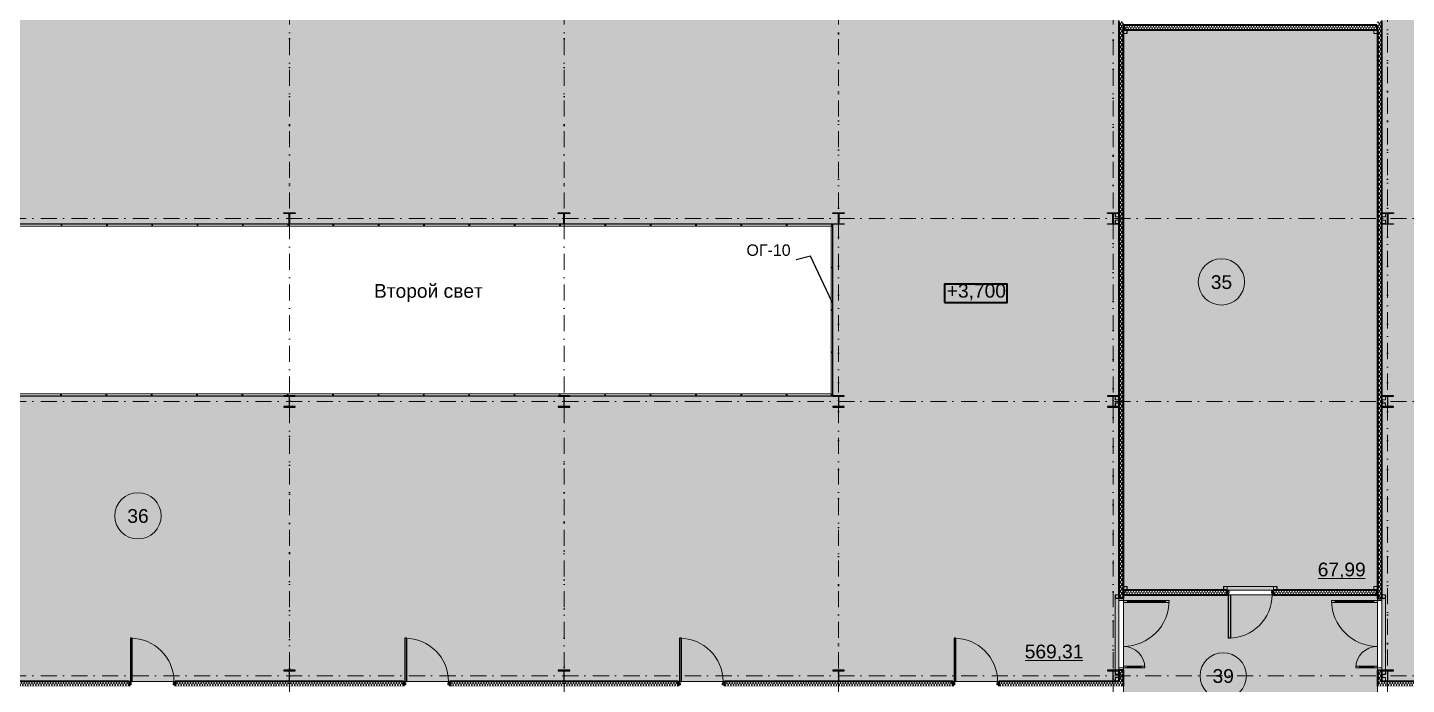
# Model space of a CAD drawing. Header units: millimetres. Extents: x -10605 to 103276, y -15987 to 52426.
# Drawn here: x 22277 to 52410, y 11812 to 26175 of the extents above; entities that cross this region are included whole.
import ezdxf
from ezdxf.enums import TextEntityAlignment as Align

# ---------------------------------------------------------------- set-up
doc = ezdxf.new("R2010")
doc.units = ezdxf.units.MM
doc.header["$MEASUREMENT"] = 0
doc.linetypes.add('Dot & Dashed', pattern=[670.277762, 352.777767, -176.388884, 0, -141.111112])
doc.linetypes.add('Крупный пунктир', pattern=[634.99999, 0, -634.99999])
for name, color, linetype, lineweight in [('0_Ном._пера__200', 7, 'Continuous', 0), ('0_Ном._пера__98', 7, 'Continuous', 25), ('Двери Archicad_Ном._пера__200', 7, 'Continuous', 0), ('Двери Archicad_Ном._пера__3', 7, 'Continuous', 0), ('Двери Archicad_Ном._пера__97', 7, 'Continuous', 35), ('Двери Archicad_Ном._пера__98', 7, 'Continuous', 25), ('Лестницы_Ном._пера__100', 7, 'Continuous', 9), ('Лестницы_Ном._пера__91', 255, 'Continuous', 0), ('Металлический каркас здания_Ном._пера__98', 7, 'Continuous', 25), ('Металлический каркас здания_Ном._пера__99', 7, 'Continuous', 15), ('Оси_Ном._пера__200', 7, 'Continuous', 0), ('Отделочный_маркеры отделки_Ном._пера__200', 7, 'Continuous', 0), ('Паспорта Зон Archicad_Ном._пера__100', 7, 'Continuous', 9), ('Стены _Ном._пера__200', 7, 'Continuous', 0), ('Стены _Ном._пера__97', 7, 'Continuous', 35), ('Стены _Ном._пера__98', 7, 'Continuous', 25)]:
    doc.layers.add(name, color=color, linetype=linetype, lineweight=lineweight)
for name, color, linetype, lineweight, true_color in [('0_Ном._пера__92', 7, 'Continuous', 20, 0xc2e9e9e9), ('Зоны_Ном._пера__2', 7, 'Continuous', 0, 0xc2747474), ('Зоны_Ном._пера__6', 7, 'Continuous', 13, 0xc23fa3ff)]:
    doc.layers.add(name, color=color, linetype=linetype, lineweight=lineweight, true_color=true_color)
for name, color, linetype in [('Двери Archicad', 7, 'Continuous'), ('Зоны', 7, 'Continuous'), ('Лестницы', 7, 'Continuous'), ('Металлический каркас здания', 7, 'Continuous'), ('Оси', 7, 'Continuous'), ('Стены', 7, 'Continuous')]:
    doc.layers.add(name, color=color, linetype=linetype)
doc.styles.add('РЎР“Р•РќР•Р\xa0РР\xa0_РЎРўРР›Р¬_1', font='arial.ttf')
doc.dimstyles.new('СГЕНЕРИР_СТИЛЬ__1', dxfattribs={"dimtxt": 0.18, "dimasz": 91.2, "dimexe": 0.18, "dimexo": 0.0625, "dimgap": 0.09, "dimtad": 0, "dimtih": 1, "dimtoh": 1, "dimdec": 4, "dimzin": 0, "dimdsep": 46, "dimcen": 0.09, "dimadec": 0, "dimazin": 0, "dimtfac": 1, "dimtdec": 4, "dimtmove": 0, "dimatfit": 3, "dimldrblk": 'ARROWHEAD_11', "dimfxl": 1, "dimtolj": 1, "dimtzin": 0, "dimarcsym": 0})
pattern_1 = [(90, (0, 0), (-60, 0), [])]
pattern_2 = [(60, (0, 0), (-43.30127, 25), []), (120, (0, 0), (43.30127, 25), [])]

# ---------------------------------------------------------------- blocks, each defined once
blk = doc.blocks.new('Перекрытие_1', base_point=(98125, 40125))
at = {"layer": '0_Ном._пера__200', "color": 7, "linetype": 'Continuous', "lineweight": 0, "flags": 128}
blk.add_lwpolyline([(10125, 21875), (10125, 18125), (39875, 18125), (39875, 21875)], close=True, dxfattribs=at)
blk = doc.blocks.new('Конструктор Кровли 27')
at = {"layer": '0_Ном._пера__92', "color": 254, "linetype": 'Continuous', "lineweight": 20, "true_color": 0xe9e9e9, "flags": 128}
blk.add_lwpolyline([(18125, 39875), (21875, 39875), (21875, 10125), (18125, 10125)], close=True, dxfattribs=at)
blk = doc.blocks.new('Колонна SHS ГК 27')
at = {"layer": 'Металлический каркас здания_Ном._пера__99', "linetype": 'Continuous', "lineweight": 0, "true_color": 0xffffff}
h = blk.add_hatch(dxfattribs=at)
h.set_pattern_fill('Barabбs_tйglakц_бllу', style=0, pattern_type=2)
h.set_pattern_definition(pattern_1)
h.paths.add_polyline_path([(-40, -40), (40, -40), (40, 40), (-40, 40)])
h.paths.add_polyline_path([(-36.4, -36.4), (-36.4, 36.4), (36.4, 36.4), (36.4, -36.4)], flags=0)
at = {"layer": 'Металлический каркас здания_Ном._пера__99', "color": 7, "linetype": 'Continuous', "lineweight": 15}
for p, q in [((40, 40), (-40, 40)), ((-40, 40), (-40, -40)), ((-36.4, -36.4), (-36.4, 36.4)), ((-36.4, 36.4), (36.4, 36.4)), ((36.4, 36.4), (36.4, -36.4)), ((40, -40), (40, 40)), ((-40, -40), (40, -40)), ((36.4, -36.4), (-36.4, -36.4))]:
    blk.add_line(p, q, dxfattribs=at)
blk = doc.blocks.new('Труба Квадратного Сечения ГК SHS 27_2')
at = {"layer": 'Металлический каркас здания_Ном._пера__99', "color": 7, "linetype": 'Continuous', "lineweight": 15}
for p, q in [((785, 40), (0, 40)), ((0, 40), (0, 0)), ((0, 0), (0, -40)), ((1570, 40), (785, 40)), ((1570, 0), (1570, 40)), ((1570, -40), (1570, 0)), ((0, -40), (785, -40)), ((785, -40), (1570, -40))]:
    blk.add_line(p, q, dxfattribs=at)
blk = doc.blocks.new('Труба Квадратного Сечения ГК SHS 27')
at = {"layer": 'Металлический каркас здания_Ном._пера__99', "color": 7, "linetype": 'Continuous', "lineweight": 15}
for p, q in [((505, 40), (0, 40)), ((0, 40), (0, 0)), ((0, 0), (0, -40)), ((1010, 40), (505, 40)), ((1010, 0), (1010, 40)), ((1010, -40), (1010, 0)), ((0, -40), (505, -40)), ((505, -40), (1010, -40))]:
    blk.add_line(p, q, dxfattribs=at)
blk = doc.blocks.new('Вент-камера_35_35', base_point=(49000, 20000))
at = {"layer": 'Зоны_Ном._пера__6', "linetype": 'Continuous', "lineweight": 0, "true_color": 0x0f283f}
blk.add_hatch(color=158, dxfattribs=at).paths.add_polyline_path([(51775, 26125), (46225, 26125), (46225, 13875), (51775, 13875)])
at = {"layer": 'Паспорта Зон Archicad_Ном._пера__100', "color": 7, "linetype": 'Continuous', "lineweight": 9}
blk.add_line((50481, 14126), (51511, 14126), dxfattribs=at)
for start, end in [(0, 180), (180, 0)]:
    blk.add_arc((48368, 20612), 506, start, end, dxfattribs=at)
at = {"layer": 'Паспорта Зон Archicad_Ном._пера__100', "color": 7, "lineweight": 9, "style": 'РЎР“Р•РќР•Р\xa0РР\xa0_РЎРўРР›Р¬_1'}
for tag, p in [('ROOM_NUMBER', (48368, 20609)), ('ROOM_AREA', (50996, 14326))]:
    blk.add_attdef(tag, text='', height=300, dxfattribs=at).set_placement(p, align=Align.MIDDLE_CENTER)
blk = doc.blocks.new('Лестничная площадка_39_36', base_point=(49000, 12160))
at = {"layer": 'Зоны_Ном._пера__2', "linetype": 'Continuous', "lineweight": 0, "true_color": 0x1d1d1d}
blk.add_hatch(color=250, dxfattribs=at).paths.add_polyline_path([(46224, 13775), (46224, 10555), (51775, 10555), (51775, 13775)])
at = {"layer": 'Паспорта Зон Archicad_Ном._пера__100', "color": 7, "linetype": 'Continuous', "lineweight": 9}
blk.add_line((50567, 10734), (51597, 10734), dxfattribs=at)
for start, end in [(0, 180), (180, 0)]:
    blk.add_arc((48406, 12000), 506, start, end, dxfattribs=at)
at = {"layer": 'Паспорта Зон Archicad_Ном._пера__100', "color": 7, "lineweight": 9, "style": 'РЎР“Р•РќР•Р\xa0РР\xa0_РЎРўРР›Р¬_1'}
for tag, p in [('ROOM_NUMBER', (48406, 11997)), ('ROOM_AREA', (51082, 10933))]:
    blk.add_attdef(tag, text='', height=300, dxfattribs=at).set_placement(p, align=Align.MIDDLE_CENTER)
blk = doc.blocks.new('Холл_36_38', base_point=(24690, 16745))
at = {"layer": 'Зоны_Ном._пера__2', "linetype": 'Continuous', "lineweight": 0, "true_color": 0x1d1d1d}
h = blk.add_hatch(color=250, dxfattribs=at)
h.paths.add_polyline_path([(4225, 28125), (4225, 11875), (46125, 11875), (46125, 28125)])
h.paths.add_polyline_path([(39875, 21875), (39875, 18125), (10125, 18125), (10125, 21875)], flags=0)
at = {"layer": 'Паспорта Зон Archicad_Ном._пера__100', "color": 7, "linetype": 'Continuous', "lineweight": 9}
blk.add_line((44081, 12334), (45339, 12334), dxfattribs=at)
for start, end in [(0, 180), (180, 0)]:
    blk.add_arc((24690, 15499), 506, start, end, dxfattribs=at)
at = {"layer": 'Паспорта Зон Archicad_Ном._пера__100', "color": 7, "lineweight": 9, "style": 'РЎР“Р•РќР•Р\xa0РР\xa0_РЎРўРР›Р¬_1'}
for tag, p in [('ROOM_NUMBER', (24690, 15496)), ('ROOM_AREA', (44710, 12533))]:
    blk.add_attdef(tag, text='', height=300, dxfattribs=at).set_placement(p, align=Align.MIDDLE_CENTER)
blk = doc.blocks.new('Холл_37_39', base_point=(73310, 16745))
at = {"layer": 'Зоны_Ном._пера__2', "linetype": 'Continuous', "lineweight": 0, "true_color": 0x1d1d1d}
h = blk.add_hatch(color=250, dxfattribs=at)
h.paths.add_polyline_path([(93775, 11875), (93775, 28125), (51875, 28125), (51875, 11875)])
h.paths.add_polyline_path([(58125, 18125), (58125, 21875), (87875, 21875), (87875, 18125)], flags=0)
at = {"layer": 'Паспорта Зон Archicad_Ном._пера__100', "color": 7, "lineweight": 9, "style": 'РЎР“Р•РќР•Р\xa0РР\xa0_РЎРўРР›Р¬_1'}
for tag, p in [('ROOM_NUMBER', (73310, 15496)), ('ROOM_AREA', (92885, 12402))]:
    blk.add_attdef(tag, text='', height=300, dxfattribs=at).set_placement(p, align=Align.MIDDLE_CENTER)
blk = doc.blocks.new('Перекрытие_2', base_point=(46225, 13875))
at = {"layer": 'Стены _Ном._пера__200', "color": 7, "linetype": 'Continuous', "lineweight": 0, "flags": 128}
blk.add_lwpolyline([(46225, 13875), (51775, 13875), (51775, 26125), (46225, 26125)], close=True, dxfattribs=at)
blk = doc.blocks.new('Стена_84', base_point=(51775, 11775))
at = {"layer": 'Стены', "linetype": 'Continuous', "lineweight": 0, "true_color": 0x000000}
h = blk.add_hatch(dxfattribs=at)
h.set_pattern_fill('Batt_Insulation__3_', color=18, style=0, pattern_type=2)
h.set_pattern_definition(pattern_2)
h.paths.add_polyline_path([(51775, 11775), (54495, 11775), (54495, 11875), (51775, 11875)])
at = {"layer": 'Стены _Ном._пера__97', "color": 7, "linetype": 'Continuous', "lineweight": 35, "flags": 128}
for points in [[(51775, 11875), (51775, 11775)], [(54495, 11875), (51875, 11875)]]:
    blk.add_lwpolyline(points, dxfattribs=at)
blk = doc.blocks.new('Металлическая Двупольная дверь 27')
at = {"layer": 'Двери Archicad_Ном._пера__200', "color": 7, "linetype": 'Continuous', "lineweight": 0}
for p, q in [((-735, 0), (-785, 0)), ((-785, 0), (-785, -100)), ((-735, -100), (-735, 0)), ((785, 0), (735, 0)), ((735, 0), (735, -100)), ((785, -100), (785, 0)), ((-785, -100), (-735, -100)), ((735, -100), (785, -100))]:
    blk.add_line(p, q, dxfattribs=at)
at = {"layer": 'Двери Archicad_Ном._пера__3', "color": 7, "linetype": 'Continuous', "lineweight": 0}
for p, q in [((695, 920), (695, 1000)), ((695, 1000), (735, 1000)), ((735, 920), (695, 920)), ((715, 920), (715, 80)), ((735, 1000), (735, 920)), ((-735, 470), (-735, 390)), ((-695, 470), (-735, 470)), ((-735, 390), (-695, 390)), ((-715, 390), (-715, 80)), ((-695, 390), (-695, 470)), ((-695, 80), (-735, 80)), ((-735, 80), (-735, 0)), ((-735, 0), (-695, 0)), ((-695, 0), (-695, 80)), ((695, 0), (695, 80)), ((695, 80), (735, 80)), ((735, 0), (695, 0)), ((735, 80), (735, 0))]:
    blk.add_line(p, q, dxfattribs=at)
at = {"layer": 'Двери Archicad_Ном._пера__3', "color": 7, "linetype": 'Continuous', "lineweight": 0, "flags": 128}
for points in [[(715, 920), (715, 80), (695, 80), (695, 920)], [(735, 920), (735, 80), (715, 80), (715, 920)], [(-735, 390), (-735, 80), (-715, 80), (-715, 390)], [(-715, 390), (-715, 80), (-695, 80), (-695, 390)]]:
    blk.add_lwpolyline(points, close=True, dxfattribs=at)
at = {"layer": 'Двери Archicad_Ном._пера__3', "color": 7, "linetype": 'Continuous', "lineweight": 0}
for centre, radius, start, end in [((735, 0), 1000, 90, 180), ((-735, 0), 470, 0, 90)]:
    blk.add_arc(centre, radius, start, end, dxfattribs=at)
at = {"layer": 'Двери Archicad_Ном._пера__97', "color": 7, "linetype": 'Continuous', "lineweight": 35}
for p, q in [((-785, 0), (-785, -100)), ((-785, 0), (-785, -100)), ((785, 0), (785, -100)), ((785, 0), (785, -100))]:
    blk.add_line(p, q, dxfattribs=at)
blk = doc.blocks.new('Стена_85', base_point=(51875, 11775))
at = {"layer": 'Стены', "linetype": 'Continuous', "lineweight": 0, "true_color": 0x000000}
h = blk.add_hatch(dxfattribs=at)
h.set_pattern_fill('Batt_Insulation__3_', color=18, style=0, pattern_type=2)
h.set_pattern_definition(pattern_2)
h.paths.add_polyline_path([(51775, 13695), (51875, 13695), (51875, 26305), (51775, 26305)])
h = blk.add_hatch(dxfattribs=at)
h.set_pattern_fill('Batt_Insulation__3_', color=18, style=0, pattern_type=2)
h.set_pattern_definition(pattern_2)
h.paths.add_polyline_path([(51775, 12125), (51775, 11875), (51875, 11875), (51875, 12125)])
at = {"layer": 'Стены _Ном._пера__97', "color": 7, "linetype": 'Continuous', "lineweight": 35}
for p, q in [((51775, 13695), (51875, 13695)), ((51775, 12125), (51875, 12125))]:
    blk.add_line(p, q, dxfattribs=at)
at = {"layer": 'Стены _Ном._пера__97', "color": 7, "linetype": 'Continuous', "lineweight": 35, "flags": 128}
for points in [[(51875, 13695), (51875, 26305)], [(51775, 26125), (51775, 13875)], [(51775, 13775), (51775, 13695)], [(51775, 12125), (51775, 11875)], [(51875, 11875), (51875, 12125)]]:
    blk.add_lwpolyline(points, dxfattribs=at)
at = {"layer": 'Двери Archicad', "color": 7, "linetype": 'Continuous', "lineweight": 50, "zscale": 1000, "rotation": 90}
blk.add_blockref('Металлическая Двупольная дверь 27', (51775, 12910), dxfattribs=at)
blk = doc.blocks.new('Однопольная Дверь 27')
at = {"layer": 'Двери Archicad_Ном._пера__3', "color": 7, "linetype": 'Continuous', "lineweight": 0}
blk.add_arc((475, 0), 950, 90, 180, dxfattribs=at)
at = {"layer": 'Двери Archicad_Ном._пера__97', "color": 7, "linetype": 'Continuous', "lineweight": 35}
for p, q in [((-505, 0), (-505, -70)), ((-505, 0), (-505, -70)), ((505, 0), (505, -70)), ((505, 0), (505, -70)), ((-505, -70), (-505, -100)), ((505, -70), (505, -100))]:
    blk.add_line(p, q, dxfattribs=at)
at = {"layer": 'Двери Archicad_Ном._пера__98', "color": 7, "linetype": 'Continuous', "lineweight": 25}
for p, q in [((435, 0), (435, 950)), ((435, 950), (475, 950)), ((475, 950), (475, 0)), ((-475, 0), (-505, 0)), ((-505, 0), (-505, -70)), ((-475, -40), (-475, 0)), ((475, 0), (435, 0)), ((505, 0), (475, 0)), ((475, 0), (475, -40)), ((505, -70), (505, 0)), ((-505, -70), (-465, -70)), ((-465, -40), (-475, -40)), ((-465, -70), (-465, -40)), ((475, -40), (465, -40)), ((465, -40), (465, -70)), ((465, -70), (505, -70))]:
    blk.add_line(p, q, dxfattribs=at)
blk = doc.blocks.new('Стена_88', base_point=(46225, 11775))
at = {"layer": 'Стены', "linetype": 'Continuous', "lineweight": 0, "true_color": 0x000000}
h = blk.add_hatch(dxfattribs=at)
h.set_pattern_fill('Batt_Insulation__3_', color=18, style=0, pattern_type=2)
h.set_pattern_definition(pattern_2)
h.paths.add_polyline_path([(24495, 11875), (19505, 11875), (19505, 11775), (24495, 11775)])
h = blk.add_hatch(dxfattribs=at)
h.set_pattern_fill('Batt_Insulation__3_', color=18, style=0, pattern_type=2)
h.set_pattern_definition(pattern_2)
h.paths.add_polyline_path([(30495, 11875), (25505, 11875), (25505, 11775), (30495, 11775)])
h = blk.add_hatch(dxfattribs=at)
h.set_pattern_fill('Batt_Insulation__3_', color=18, style=0, pattern_type=2)
h.set_pattern_definition(pattern_2)
h.paths.add_polyline_path([(36495, 11875), (31505, 11875), (31505, 11775), (36495, 11775)])
h = blk.add_hatch(dxfattribs=at)
h.set_pattern_fill('Batt_Insulation__3_', color=18, style=0, pattern_type=2)
h.set_pattern_definition(pattern_2)
h.paths.add_polyline_path([(42495, 11875), (37505, 11875), (37505, 11775), (42495, 11775)])
h = blk.add_hatch(dxfattribs=at)
h.set_pattern_fill('Batt_Insulation__3_', color=18, style=0, pattern_type=2)
h.set_pattern_definition(pattern_2)
h.paths.add_polyline_path([(46225, 11875), (43505, 11875), (43505, 11775), (46225, 11775)])
at = {"layer": 'Стены _Ном._пера__97', "color": 7, "linetype": 'Continuous', "lineweight": 35}
for p, q in [((24495, 11875), (24495, 11805)), ((25505, 11875), (25505, 11805)), ((30495, 11875), (30495, 11805)), ((31505, 11875), (31505, 11805)), ((36495, 11875), (36495, 11805)), ((37505, 11875), (37505, 11805)), ((42495, 11875), (42495, 11805)), ((43505, 11875), (43505, 11805))]:
    blk.add_line(p, q, dxfattribs=at)
at = {"layer": 'Стены _Ном._пера__97', "color": 7, "linetype": 'Continuous', "lineweight": 35, "flags": 128}
for points in [[(24495, 11875), (19505, 11875)], [(30495, 11875), (25505, 11875)], [(36495, 11875), (31505, 11875)], [(42495, 11875), (37505, 11875)], [(46125, 11875), (43505, 11875)], [(46225, 11775), (46225, 11875)]]:
    blk.add_lwpolyline(points, dxfattribs=at)
at = {"layer": 'Двери Archicad', "color": 7, "linetype": 'Continuous', "lineweight": 50, "xscale": -1, "zscale": 1000}
for p in [(25000, 11875), (31000, 11875), (37000, 11875), (43000, 11875)]:
    blk.add_blockref('Однопольная Дверь 27', p, dxfattribs=at)
blk = doc.blocks.new('Стена_89', base_point=(46125, 11775))
at = {"layer": 'Стены', "linetype": 'Continuous', "lineweight": 0, "true_color": 0x000000}
h = blk.add_hatch(dxfattribs=at)
h.set_pattern_fill('Batt_Insulation__3_', color=18, style=0, pattern_type=2)
h.set_pattern_definition(pattern_2)
h.paths.add_polyline_path([(46125, 13695), (46225, 13695), (46225, 26305), (46125, 26305)])
h = blk.add_hatch(dxfattribs=at)
h.set_pattern_fill('Batt_Insulation__3_', color=18, style=0, pattern_type=2)
h.set_pattern_definition(pattern_2)
h.paths.add_polyline_path([(46125, 11875), (46225, 11875), (46225, 12125), (46125, 12125)])
at = {"layer": 'Стены _Ном._пера__97', "color": 7, "linetype": 'Continuous', "lineweight": 35}
for p, q in [((46225, 13695), (46125, 13695)), ((46225, 12125), (46125, 12125))]:
    blk.add_line(p, q, dxfattribs=at)
at = {"layer": 'Стены _Ном._пера__97', "color": 7, "linetype": 'Continuous', "lineweight": 35, "flags": 128}
for points in [[(46125, 26305), (46125, 13695)], [(46225, 13875), (46225, 26125)], [(46225, 13695), (46225, 13775)], [(46125, 12125), (46125, 11875)], [(46225, 11875), (46225, 12125)]]:
    blk.add_lwpolyline(points, dxfattribs=at)
at = {"layer": 'Двери Archicad', "color": 7, "linetype": 'Continuous', "lineweight": 50, "xscale": -1, "zscale": 1000, "rotation": 270}
blk.add_blockref('Металлическая Двупольная дверь 27', (46225, 12910), dxfattribs=at)
blk = doc.blocks.new('Стена_91', base_point=(46125, 26125))
at = {"layer": 'Стены', "linetype": 'Continuous', "lineweight": 0, "true_color": 0x000000}
h = blk.add_hatch(dxfattribs=at)
h.set_pattern_fill('Batt_Insulation__3_', color=18, style=0, pattern_type=2)
h.set_pattern_definition(pattern_2)
h.paths.add_polyline_path([(46225, 26225), (46225, 26125), (46235, 26125), (46235, 26225)])
h = blk.add_hatch(dxfattribs=at)
h.set_pattern_fill('Batt_Insulation__3_', color=18, style=0, pattern_type=2)
h.set_pattern_definition(pattern_2)
h.paths.add_polyline_path([(51765, 26125), (51765, 26225), (46235, 26225), (46235, 26125)])
h = blk.add_hatch(dxfattribs=at)
h.set_pattern_fill('Batt_Insulation__3_', color=18, style=0, pattern_type=2)
h.set_pattern_definition(pattern_2)
h.paths.add_polyline_path([(51775, 26125), (51775, 26225), (51765, 26225), (51765, 26125)])
at = {"layer": 'Стены _Ном._пера__97', "color": 7, "linetype": 'Continuous', "lineweight": 35}
for p, q in [((46235, 26225), (46235, 26125)), ((51765, 26225), (51765, 26125))]:
    blk.add_line(p, q, dxfattribs=at)
at = {"layer": 'Стены _Ном._пера__97', "color": 7, "linetype": 'Continuous', "lineweight": 35, "flags": 128}
for points in [[(51765, 26225), (46235, 26225)], [(46235, 26125), (51765, 26125)]]:
    blk.add_lwpolyline(points, dxfattribs=at)
blk = doc.blocks.new('Стена_92', base_point=(51875, 13875))
at = {"layer": 'Стены', "linetype": 'Continuous', "lineweight": 0, "true_color": 0x000000}
h = blk.add_hatch(dxfattribs=at)
h.set_pattern_fill('Batt_Insulation__3_', color=18, style=0, pattern_type=2)
h.set_pattern_definition(pattern_2)
h.paths.add_polyline_path([(46225, 13875), (46225, 13775), (46235, 13775), (46235, 13875)])
h = blk.add_hatch(dxfattribs=at)
h.set_pattern_fill('Batt_Insulation__3_', color=18, style=0, pattern_type=2)
h.set_pattern_definition(pattern_2)
h.paths.add_polyline_path([(46235, 13875), (46235, 13775), (48495, 13775), (48495, 13875)])
h = blk.add_hatch(dxfattribs=at)
h.set_pattern_fill('Batt_Insulation__3_', color=18, style=0, pattern_type=2)
h.set_pattern_definition(pattern_2)
h.paths.add_polyline_path([(49505, 13775), (51765, 13775), (51765, 13875), (49505, 13875)])
h = blk.add_hatch(dxfattribs=at)
h.set_pattern_fill('Batt_Insulation__3_', color=18, style=0, pattern_type=2)
h.set_pattern_definition(pattern_2)
h.paths.add_polyline_path([(51775, 13775), (51775, 13875), (51765, 13875), (51765, 13775)])
at = {"layer": 'Стены _Ном._пера__97', "color": 7, "linetype": 'Continuous', "lineweight": 35}
for p, q in [((46235, 13775), (46235, 13875)), ((48495, 13845), (48495, 13875)), ((49505, 13845), (49505, 13875)), ((51765, 13775), (51765, 13875)), ((48495, 13775), (48495, 13845)), ((49505, 13775), (49505, 13845))]:
    blk.add_line(p, q, dxfattribs=at)
at = {"layer": 'Стены _Ном._пера__97', "color": 7, "linetype": 'Continuous', "lineweight": 35, "flags": 128}
for points in [[(48495, 13875), (46235, 13875)], [(51765, 13875), (49505, 13875)], [(51775, 13775), (51775, 13875)], [(46235, 13775), (48495, 13775)], [(49505, 13775), (51765, 13775)]]:
    blk.add_lwpolyline(points, dxfattribs=at)
at = {"layer": 'Двери Archicad', "color": 7, "linetype": 'Continuous', "lineweight": 50, "zscale": 1000, "rotation": 180}
blk.add_blockref('Однопольная Дверь 27', (49000, 13775), dxfattribs=at)
blk = doc.blocks.new('Ограждение_2')
at = {"layer": 'Лестницы_Ном._пера__100', "color": 7, "linetype": 'Continuous', "lineweight": 9}
for p, q in [((10125, 21875), (10125, 18125)), ((10125, 21875), (10125, 18125)), ((39875, 21875), (10125, 21875)), ((39875, 21875), (10125, 21875)), ((10125, 21875), (10125, 18125)), ((39875, 21875), (10125, 21875)), ((10125, 21875), (10125, 18125)), ((10125, 21875), (10125, 18125)), ((39875, 21875), (10125, 21875)), ((39875, 21875), (10125, 21875)), ((10165, 18125), (10165, 21835)), ((10165, 18125), (10165, 21835)), ((10165, 21835), (39835, 21835)), ((10165, 21835), (39835, 21835)), ((10165, 18125), (10165, 21835)), ((10165, 21835), (39835, 21835)), ((10165, 18125), (10165, 21835)), ((10165, 18125), (10165, 21835)), ((10165, 21835), (39835, 21835)), ((10165, 21835), (39835, 21835)), ((39835, 21835), (39835, 18165)), ((39835, 21835), (39835, 18165)), ((39835, 21835), (39835, 18165)), ((39835, 21835), (39835, 18165)), ((39835, 21835), (39835, 18165)), ((39875, 18125), (39875, 21875)), ((39875, 18125), (39875, 21875)), ((39875, 18125), (39875, 21875)), ((39875, 18125), (39875, 21875)), ((39875, 18125), (39875, 21875)), ((39835, 18165), (10125, 18165)), ((10125, 18165), (10125, 18125)), ((39835, 18165), (10125, 18165)), ((10125, 18165), (10125, 18125)), ((39835, 18165), (10125, 18165)), ((10125, 18165), (10125, 18125)), ((39835, 18165), (10125, 18165)), ((10125, 18165), (10125, 18125)), ((39835, 18165), (10125, 18165)), ((10125, 18165), (10125, 18125)), ((10125, 18125), (10165, 18125)), ((10125, 18125), (10165, 18125)), ((10125, 18125), (39875, 18125)), ((10125, 18125), (39875, 18125)), ((10125, 18125), (10165, 18125)), ((10125, 18125), (39875, 18125)), ((10125, 18125), (10165, 18125)), ((10125, 18125), (10165, 18125)), ((10125, 18125), (39875, 18125)), ((10125, 18125), (39875, 18125))]:
    blk.add_line(p, q, dxfattribs=at)
at = {"layer": 'Лестницы_Ном._пера__100', "color": 7, "linetype": 'Continuous', "lineweight": 9, "flags": 128}
for points in [[(11125, 21875), (11125, 21835), (11145, 21835), (11145, 21875)], [(12116, 21875), (12116, 21835), (12136, 21835), (12136, 21875)], [(13106, 21875), (13106, 21835), (13126, 21835), (13126, 21875)], [(14096, 21875), (14096, 21835), (14116, 21835), (14116, 21875)], [(15087, 21875), (15087, 21835), (15107, 21835), (15107, 21875)], [(16077, 21875), (16077, 21835), (16097, 21835), (16097, 21875)], [(17067, 21875), (17067, 21835), (17087, 21835), (17087, 21875)], [(18058, 21875), (18058, 21835), (18078, 21835), (18078, 21875)], [(19048, 21875), (19048, 21835), (19068, 21835), (19068, 21875)], [(20038, 21875), (20038, 21835), (20058, 21835), (20058, 21875)], [(21029, 21875), (21029, 21835), (21049, 21835), (21049, 21875)], [(22019, 21875), (22019, 21835), (22039, 21835), (22039, 21875)], [(23009, 21875), (23009, 21835), (23029, 21835), (23029, 21875)], [(24000, 21875), (24000, 21835), (24020, 21835), (24020, 21875)], [(24990, 21875), (24990, 21835), (25010, 21835), (25010, 21875)], [(25980, 21875), (25980, 21835), (26000, 21835), (26000, 21875)], [(26971, 21875), (26971, 21835), (26991, 21835), (26991, 21875)], [(27961, 21875), (27961, 21835), (27981, 21835), (27981, 21875)], [(28951, 21875), (28951, 21835), (28971, 21835), (28971, 21875)], [(29942, 21875), (29942, 21835), (29962, 21835), (29962, 21875)], [(30932, 21875), (30932, 21835), (30952, 21835), (30952, 21875)], [(31922, 21875), (31922, 21835), (31942, 21835), (31942, 21875)], [(32913, 21875), (32913, 21835), (32933, 21835), (32933, 21875)], [(33903, 21875), (33903, 21835), (33923, 21835), (33923, 21875)], [(34893, 21875), (34893, 21835), (34913, 21835), (34913, 21875)], [(35884, 21875), (35884, 21835), (35904, 21835), (35904, 21875)], [(36874, 21875), (36874, 21835), (36894, 21835), (36894, 21875)], [(37864, 21875), (37864, 21835), (37884, 21835), (37884, 21875)], [(38855, 21875), (38855, 21835), (38875, 21835), (38875, 21875)], [(10125, 20913), (10165, 20913), (10165, 20933), (10125, 20933)], [(39875, 20938), (39835, 20938), (39835, 20918), (39875, 20918)], [(10125, 19980), (10165, 19980), (10165, 20000), (10125, 20000)], [(39875, 20010), (39835, 20010), (39835, 19990), (39875, 19990)], [(10125, 19048), (10165, 19048), (10165, 19068), (10125, 19068)], [(39875, 19083), (39835, 19083), (39835, 19063), (39875, 19063)], [(11126, 18125), (11126, 18165), (11106, 18165), (11106, 18125)], [(12117, 18125), (12117, 18165), (12097, 18165), (12097, 18125)], [(13108, 18125), (13108, 18165), (13088, 18165), (13088, 18125)], [(14099, 18125), (14099, 18165), (14079, 18165), (14079, 18125)], [(15090, 18125), (15090, 18165), (15070, 18165), (15070, 18125)], [(16081, 18125), (16081, 18165), (16061, 18165), (16061, 18125)], [(17072, 18125), (17072, 18165), (17052, 18165), (17052, 18125)], [(18063, 18125), (18063, 18165), (18043, 18165), (18043, 18125)], [(19054, 18125), (19054, 18165), (19034, 18165), (19034, 18125)], [(20045, 18125), (20045, 18165), (20025, 18165), (20025, 18125)], [(21036, 18125), (21036, 18165), (21016, 18165), (21016, 18125)], [(22027, 18125), (22027, 18165), (22007, 18165), (22007, 18125)], [(23018, 18125), (23018, 18165), (22998, 18165), (22998, 18125)], [(24009, 18125), (24009, 18165), (23989, 18165), (23989, 18125)], [(25000, 18125), (25000, 18165), (24980, 18165), (24980, 18125)], [(25991, 18125), (25991, 18165), (25971, 18165), (25971, 18125)], [(26982, 18125), (26982, 18165), (26962, 18165), (26962, 18125)], [(27973, 18125), (27973, 18165), (27953, 18165), (27953, 18125)], [(28964, 18125), (28964, 18165), (28944, 18165), (28944, 18125)], [(29955, 18125), (29955, 18165), (29935, 18165), (29935, 18125)], [(30946, 18125), (30946, 18165), (30926, 18165), (30926, 18125)], [(31937, 18125), (31937, 18165), (31917, 18165), (31917, 18125)], [(32928, 18125), (32928, 18165), (32908, 18165), (32908, 18125)], [(33919, 18125), (33919, 18165), (33899, 18165), (33899, 18125)], [(34910, 18125), (34910, 18165), (34890, 18165), (34890, 18125)], [(35901, 18125), (35901, 18165), (35881, 18165), (35881, 18125)], [(36892, 18125), (36892, 18165), (36872, 18165), (36872, 18125)], [(37883, 18125), (37883, 18165), (37863, 18165), (37863, 18125)], [(38874, 18125), (38874, 18165), (38854, 18165), (38854, 18125)]]:
    blk.add_lwpolyline(points, close=True, dxfattribs=at)
at = {"layer": 'Лестницы_Ном._пера__91', "color": 255, "linetype": 'Continuous', "lineweight": 0, "flags": 128}
for points in [[(10165, 21855), (10165, 21857), (10164, 21858), (10162, 21860), (10160, 21861), (10158, 21863), (10155, 21864), (10152, 21864), (10148, 21865), (10145, 21865), (10142, 21865), (10138, 21864), (10135, 21864), (10132, 21863), (10130, 21861), (10128, 21860), (10126, 21858), (10125, 21857), (10125, 21855), (10125, 21853), (10126, 21852), (10128, 21850), (10130, 21849), (10132, 21847), (10135, 21846), (10138, 21846), (10142, 21845), (10145, 21845), (10148, 21845), (10152, 21846), (10155, 21846), (10158, 21847), (10160, 21849), (10162, 21850), (10164, 21852), (10165, 21853)], [(39855, 21835), (39857, 21835), (39858, 21836), (39860, 21838), (39861, 21840), (39863, 21842), (39864, 21845), (39864, 21848), (39865, 21852), (39865, 21855), (39865, 21858), (39864, 21862), (39864, 21865), (39863, 21868), (39861, 21870), (39860, 21872), (39858, 21874), (39857, 21875), (39855, 21875), (39853, 21875), (39852, 21874), (39850, 21872), (39849, 21870), (39847, 21868), (39846, 21865), (39846, 21862), (39845, 21858), (39845, 21855), (39845, 21852), (39846, 21848), (39846, 21845), (39847, 21842), (39849, 21840), (39850, 21838), (39852, 21836), (39853, 21835)], [(10125, 18165), (10123, 18165), (10122, 18164), (10120, 18162), (10119, 18160), (10117, 18158), (10116, 18155), (10116, 18152), (10115, 18149), (10115, 18145), (10115, 18142), (10116, 18138), (10116, 18135), (10117, 18132), (10119, 18130), (10120, 18128), (10122, 18126), (10123, 18125), (10125, 18125), (10127, 18125), (10128, 18126), (10130, 18128), (10131, 18130), (10133, 18132), (10134, 18135), (10134, 18138), (10135, 18142), (10135, 18145), (10135, 18149), (10134, 18152), (10134, 18155), (10133, 18158), (10131, 18160), (10130, 18162), (10128, 18164), (10127, 18165)], [(10165, 18125), (10165, 18127), (10164, 18128), (10162, 18130), (10160, 18131), (10158, 18133), (10155, 18134), (10152, 18134), (10148, 18135), (10145, 18135), (10142, 18135), (10138, 18134), (10135, 18134), (10132, 18133), (10130, 18131), (10128, 18130), (10126, 18128), (10125, 18127), (10125, 18125), (10125, 18123), (10126, 18122), (10128, 18120), (10130, 18119), (10132, 18117), (10135, 18116), (10138, 18116), (10142, 18115), (10145, 18115), (10148, 18115), (10152, 18116), (10155, 18116), (10158, 18117), (10160, 18119), (10162, 18120), (10164, 18122), (10165, 18123)], [(39835, 18145), (39835, 18143), (39836, 18142), (39838, 18140), (39840, 18139), (39842, 18137), (39845, 18136), (39848, 18136), (39851, 18135), (39855, 18135), (39858, 18135), (39862, 18136), (39865, 18136), (39868, 18137), (39870, 18139), (39872, 18140), (39874, 18142), (39875, 18143), (39875, 18145), (39875, 18147), (39874, 18148), (39872, 18150), (39870, 18151), (39868, 18153), (39865, 18154), (39862, 18154), (39858, 18155), (39855, 18155), (39851, 18155), (39848, 18154), (39845, 18154), (39842, 18153), (39840, 18151), (39838, 18150), (39836, 18148), (39835, 18147)]]:
    blk.add_lwpolyline(points, close=True, dxfattribs=at)
blk = doc.blocks.new('Колонна Универсальная 27')
at = {"layer": 'Металлический каркас здания_Ном._пера__98', "linetype": 'Continuous', "lineweight": 0, "true_color": 0xffffff}
h = blk.add_hatch(dxfattribs=at)
h.set_pattern_fill('Barabбs_tйglakц_бllу', style=0, pattern_type=2)
h.set_pattern_definition(pattern_1)
h.paths.add_polyline_path([(-125, -125), (125, -125), (125, -113), (4, -113), (4, 113), (125, 113), (125, 125), (-125, 125), (-125, 113), (-4, 113), (-4, -113), (-125, -113)])
at = {"layer": 'Металлический каркас здания_Ном._пера__98', "color": 7, "linetype": 'Continuous', "lineweight": 25}
for p, q in [((125, 125), (-125, 125)), ((-125, 125), (-125, 113)), ((-125, 113), (-4, 113)), ((-4, 113), (-4, -113)), ((4, -113), (4, 113)), ((4, 113), (125, 113)), ((125, 113), (125, 125)), ((-4, -113), (-125, -113)), ((-125, -113), (-125, -125)), ((-125, -125), (125, -125)), ((125, -113), (4, -113)), ((125, -125), (125, -113))]:
    blk.add_line(p, q, dxfattribs=at)
blk = doc.blocks.new('Двутавp К 26020-83 27_3')
at = {"layer": 'Металлический каркас здания_Ном._пера__98', "color": 7, "linetype": 'Крупный пунктир', "lineweight": 25}
blk.add_line((0, 0), (17860, 0), dxfattribs=at)
blk = doc.blocks.new('Двутавp К 26020-83 27_2')
at = {"layer": 'Металлический каркас здания_Ном._пера__98', "color": 7, "linetype": 'Крупный пунктир', "lineweight": 25}
blk.add_line((0, 0), (17750, 0), dxfattribs=at)
blk = doc.blocks.new('Двутавp К 26020-83 27')
at = {"layer": 'Металлический каркас здания_Ном._пера__98', "color": 7, "linetype": 'Крупный пунктир', "lineweight": 25}
blk.add_line((0, 0), (39875, 0), dxfattribs=at)
blk = doc.blocks.new('Стандартный Маркер Сетки')
at = {"layer": 'Оси_Ном._пера__200', "color": 7, "linetype": 'Dot & Dashed', "lineweight": 0}
blk.add_line((0, 0), (107805, 0), dxfattribs=at)
at = {"layer": 'Оси_Ном._пера__200', "color": 7, "lineweight": 0, "style": 'РЎР“Р•РќР•Р\xa0РР\xa0_РЎРўРР›Р¬_1'}
blk.add_attdef('AC_MarkerText_1', text='', height=300, dxfattribs=at).set_placement((108205, 150), align=Align.TOP_CENTER)
blk = doc.blocks.new('Двутавp К 26020-83 27_4')
at = {"layer": 'Металлический каркас здания_Ном._пера__98', "color": 7, "linetype": 'Крупный пунктир', "lineweight": 25}
blk.add_line((0, 0), (39750, 0), dxfattribs=at)
blk = doc.blocks.new('Отметка Уровня_4', base_point=(43000, 20364))
at = {"layer": 'Стены _Ном._пера__97', "color": 7, "linetype": 'Continuous', "lineweight": 35, "flags": 128}
blk.add_lwpolyline([(42315, 20164), (43685, 20164), (43685, 20564), (42315, 20564)], close=True, dxfattribs=at)
at = {"layer": 'Стены _Ном._пера__98', "color": 7, "lineweight": 25, "insert": (42365, 20214), "char_height": 300, "attachment_point": 7, "style": 'РЎР“Р•РќР•Р\xa0РР\xa0_РЎРўРР›Р¬_1'}
blk.add_mtext('\\A1;{\\pql;\\fArial|b0|i0|c204|p0;\\W1.000000;+3,700}', dxfattribs=at)
blk = doc.blocks.new('ARROWHEAD_11')
at = {"color": 0, "linetype": 'Continuous', "lineweight": 0}
blk.add_line((0, 0), (-1, 0), dxfattribs=at)
at = {"color": 0, "linetype": 'Continuous', "lineweight": 0, "const_width": 0.25, "flags": 128}
blk.add_lwpolyline([(-0.125, 0, 1), (0.125, 0, 1)], format="xyb", close=True, dxfattribs=at)
blk = doc.blocks.new('Крыша_1', base_point=(0, 0))
at = {"layer": '0_Ном._пера__98', "color": 7, "linetype": 'Continuous', "lineweight": 25, "flags": 128}
for points in [[(39875, 21875), (10125, 21875)], [(39875, 18125), (39875, 21875)], [(10125, 18125), (39875, 18125)]]:
    blk.add_lwpolyline(points, dxfattribs=at)
blk = doc.blocks.new('Стандартный Маркер Сетки_4')
at = {"layer": 'Оси_Ном._пера__200', "color": 7, "linetype": 'Dot & Dashed', "lineweight": 0}
blk.add_line((0, 0), (55187, 0), dxfattribs=at)
at = {"layer": 'Оси_Ном._пера__200', "color": 7, "lineweight": 0, "style": 'РЎР“Р•РќР•Р\xa0РР\xa0_РЎРўРР›Р¬_1'}
blk.add_attdef('AC_MarkerText_1', text='', height=300, rotation=90, dxfattribs=at).set_placement((55368, -69), align=Align.TOP_CENTER)
blk = doc.blocks.new('Стандартный Маркер Сетки_5')
at = {"layer": 'Оси_Ном._пера__200', "color": 7, "linetype": 'Dot & Dashed', "lineweight": 0}
blk.add_line((0, 0), (55249, 0), dxfattribs=at)
at = {"layer": 'Оси_Ном._пера__200', "color": 7, "lineweight": 0, "style": 'РЎР“Р•РќР•Р\xa0РР\xa0_РЎРўРР›Р¬_1'}
blk.add_attdef('AC_MarkerText_1', text='', height=300, rotation=90, dxfattribs=at).set_placement((55430, -69), align=Align.TOP_CENTER)

msp = doc.modelspace()

# ---------------------------------------------------------------- linework, layer by layer
at = {"layer": 'Зоны_Ном._пера__2', "color": 8, "linetype": 'Continuous', "lineweight": 0, "true_color": 0x747474, "flags": 128}
for points in [[(4225, 28125.00005), (4225, 11875), (46125, 11875), (46125, 28125.00005)], [(93775.00014, 11875), (93775.00014, 28125.00005), (51875.00014, 28125.00005), (51875.00014, 11875)], [(39874.99778, 21875.04437), (39874.99778, 18124.99993), (10125, 18124.99993), (10125, 21875.04437)], [(46224.41866, 13775), (46224.41866, 10554.89736), (51775.00589, 10554.89736), (51775.00589, 13775)]]:
    msp.add_lwpolyline(points, close=True, dxfattribs=at)
at = {"layer": 'Зоны_Ном._пера__6', "color": 161, "linetype": 'Continuous', "lineweight": 13, "true_color": 0x3fa3ff, "flags": 128}
msp.add_lwpolyline([(51775.00073, 26125.00002), (46225, 26125.00002), (46225, 13875), (51775.00585, 13875)], close=True, dxfattribs=at)

# ---------------------------------------------------------------- block references
at = {"color": 7, "linetype": 'Continuous', "lineweight": 0}
msp.add_blockref('Перекрытие_1', (98125.00021, 40125.00012), dxfattribs=at)
at = {"color": 8, "linetype": 'Continuous', "lineweight": 0, "true_color": 0x747474, "zscale": 1000, "rotation": 270}
msp.add_blockref('Конструктор Кровли 27', (0, 40000.00005), dxfattribs=at)
at = {"color": 7, "linetype": 'Continuous', "lineweight": 25}
msp.add_blockref('Крыша_1', (0, 0), dxfattribs=at)
at = {"layer": 'Зоны', "color": 7, "linetype": 'Continuous', "lineweight": 9}
for name, p, values in [('Холл_36_38', (24689.85256, 16744.91508), {'ROOM_NUMBER': '36', 'ROOM_AREA': '569,31'}), ('Вент-камера_35_35', (49000.00007, 20000.00006), {'ROOM_NUMBER': '35', 'ROOM_AREA': '67,99'}), ('Лестничная площадка_39_36', (49000.00007, 12159.54999), {'ROOM_NUMBER': '39', 'ROOM_AREA': '17,87'})]:
    msp.add_blockref(name, p, dxfattribs=at).add_auto_attribs(values)
msp.add_blockref('Холл_37_39', (73310.14758, 16744.91508), dxfattribs=at)
at = {"layer": 'Лестницы', "color": 7, "linetype": 'Continuous', "lineweight": 50}
msp.add_blockref('Ограждение_2', (0, 0), dxfattribs=at)
at = {"layer": 'Металлический каркас здания', "color": 7, "linetype": 'Continuous', "lineweight": 9, "zscale": 1000}
for name, p, rotation in [('Двутавp К 26020-83 27_2', (28000, 22125.00005), 90), ('Двутавp К 26020-83 27_2', (34000, 22125.00005), 90), ('Двутавp К 26020-83 27', (40000, 0), 90), ('Двутавp К 26020-83 27_4', (46000.00006, 39875.00005), 270), ('Двутавp К 26020-83 27_2', (34000, 125), 90)]:
    msp.add_blockref(name, p, dxfattribs=dict(at, rotation=rotation))
at = {"layer": 'Металлический каркас здания', "color": 7, "linetype": 'Continuous', "lineweight": 9, "xscale": -1, "zscale": 1000}
for name, p, rotation in [('Двутавp К 26020-83 27', (52000, 0), 270), ('Двутавp К 26020-83 27_3', (28000, 17875.01667), 90)]:
    msp.add_blockref(name, p, dxfattribs=dict(at, rotation=rotation))
at = {"layer": 'Металлический каркас здания_Ном._пера__98', "color": 7, "linetype": 'Continuous', "lineweight": 25, "xscale": -1, "zscale": 1000}
for p in [(27999.99667, 22000.00005), (34000, 22000.00005), (39999.99778, 22000.04444), (46000, 22000.00005), (52000, 22000.00005)]:
    msp.add_blockref('Колонна Универсальная 27', p, dxfattribs=at)
at = {"layer": 'Металлический каркас здания_Ном._пера__98', "color": 7, "linetype": 'Continuous', "lineweight": 25, "zscale": 1000, "rotation": 180}
for p in [(27999.99667, 18000.01667), (34000, 18000), (40000.015, 18000.01667), (46000, 18000), (52000, 18000), (28000, 12000), (34000, 12000), (40000, 12000), (46000, 12000), (52000, 12000)]:
    msp.add_blockref('Колонна Универсальная 27', p, dxfattribs=at)
at = {"layer": 'Металлический каркас здания_Ном._пера__99', "color": 7, "linetype": 'Continuous', "lineweight": 15, "xscale": -1, "zscale": 1000}
for name, p, rotation in [('Колонна SHS ГК 27', (46265.00014, 26085.00002), 180), ('Колонна SHS ГК 27', (51735, 26085.00002), 180), ('Колонна SHS ГК 27', (46265.00014, 13915), 180), ('Колонна SHS ГК 27', (48455.00007, 13915), 180), ('Труба Квадратного Сечения ГК SHS 27', (48495.00007, 13915), 180), ('Колонна SHS ГК 27', (49545.00007, 13915), 180), ('Колонна SHS ГК 27', (51735, 13915), 180), ('Колонна SHS ГК 27', (46085.00014, 13735), 270), ('Труба Квадратного Сечения ГК SHS 27_2', (46085.00014, 12125), 270), ('Колонна SHS ГК 27', (51915, 13735), 270), ('Труба Квадратного Сечения ГК SHS 27_2', (51915, 12125), 270)]:
    msp.add_blockref(name, p, dxfattribs=dict(at, rotation=rotation))
at = {"layer": 'Металлический каркас здания_Ном._пера__99', "color": 7, "linetype": 'Continuous', "lineweight": 15, "zscale": 1000, "rotation": 180}
for p in [(46085, 22073.00005), (51915, 22073.00005), (46085, 21927.00005), (51915, 21927.00005), (46085, 18073), (51915, 18073), (46085, 17927), (51915, 17927), (46085, 12073), (51915, 12073), (46085, 11927), (51915, 11927)]:
    msp.add_blockref('Колонна SHS ГК 27', p, dxfattribs=at)
at = {"layer": 'Оси', "color": 8, "linetype": 'Continuous', "lineweight": 0, "true_color": 0x747474, "zscale": 1000, "rotation": 270}
for name, p in [('Стандартный Маркер Сетки_4', (28000, 40000.00005)), ('Стандартный Маркер Сетки_4', (34000, 40000.00005)), ('Стандартный Маркер Сетки_4', (40000, 40000.00005)), ('Стандартный Маркер Сетки_4', (46000, 40000.00005)), ('Стандартный Маркер Сетки_5', (52000.00007, 40061.92808))]:
    msp.add_blockref(name, p, dxfattribs=at)
at = {"layer": 'Оси', "color": 8, "linetype": 'Continuous', "lineweight": 0, "true_color": 0x747474, "xscale": -1, "zscale": 1000}
for p in [(98000.00007, 22000.00005), (98000.00007, 18000), (98000.00007, 12000)]:
    msp.add_blockref('Стандартный Маркер Сетки', p, dxfattribs=at)
at = {"layer": 'Стены', "color": 7, "lineweight": 35}
for name, p in [('Стена_89', (46125.00014, 11775)), ('Стена_85', (51875, 11775)), ('Стена_91', (46125.00014, 26125.00002)), ('Стена_92', (51875, 13875)), ('Стена_88', (46225.00014, 11775)), ('Стена_84', (51775, 11775))]:
    msp.add_blockref(name, p, dxfattribs=at)
at = {"layer": 'Стены', "color": 7, "linetype": 'Continuous', "lineweight": 0}
msp.add_blockref('Перекрытие_2', (46225, 13875), dxfattribs=at)
at = {"layer": 'Стены', "color": 7, "lineweight": 9}
msp.add_blockref('Отметка Уровня_4', (43000, 20363.99048), dxfattribs=at)

# ---------------------------------------------------------------- texts
at = {"layer": '0_Ном._пера__200', "color": 7, "linetype": 'Continuous', "lineweight": 0, "insert": (31036.44952, 20567.26886), "char_height": 300, "attachment_point": 2, "style": 'РЎР“Р•РќР•Р\xa0РР\xa0_РЎРўРР›Р¬_1'}
msp.add_mtext('\\A1;{\\pqc;\\fArial|b0|i0|c204|p0;\\W1.000000;Второй свет}', dxfattribs=at)
at = {"layer": 'Отделочный_маркеры отделки_Ном._пера__200', "color": 7, "linetype": 'Continuous', "lineweight": 0, "insert": (38952.29119, 21180.10213), "char_height": 250, "attachment_point": 9, "style": 'РЎР“Р•РќР•Р\xa0РР\xa0_РЎРўРР›Р¬_1'}
msp.add_mtext('\\A1;{\\pqr;\\fArial|b0|i0|c204|p0;\\W1.000000;ОГ-\\fArial|b0|i0|c204|p0;\\W1.000000;10}', dxfattribs=at)

# ---------------------------------------------------------------- leaders
at = {"layer": 'Отделочный_маркеры отделки_Ном._пера__200', "color": 7, "linetype": 'Continuous', "lineweight": 0, "annotation_type": 0, "has_hookline": 1, "hookline_direction": 1, "text_width": 931.25}
msp.add_leader([(39854.97125, 20185.19908), (39384.89016, 21180.10213), (39072.29119, 21098.57287)], dimstyle='СГЕНЕРИР_СТИЛЬ__1', dxfattribs=at)

doc.saveas('drawing.dxf')
